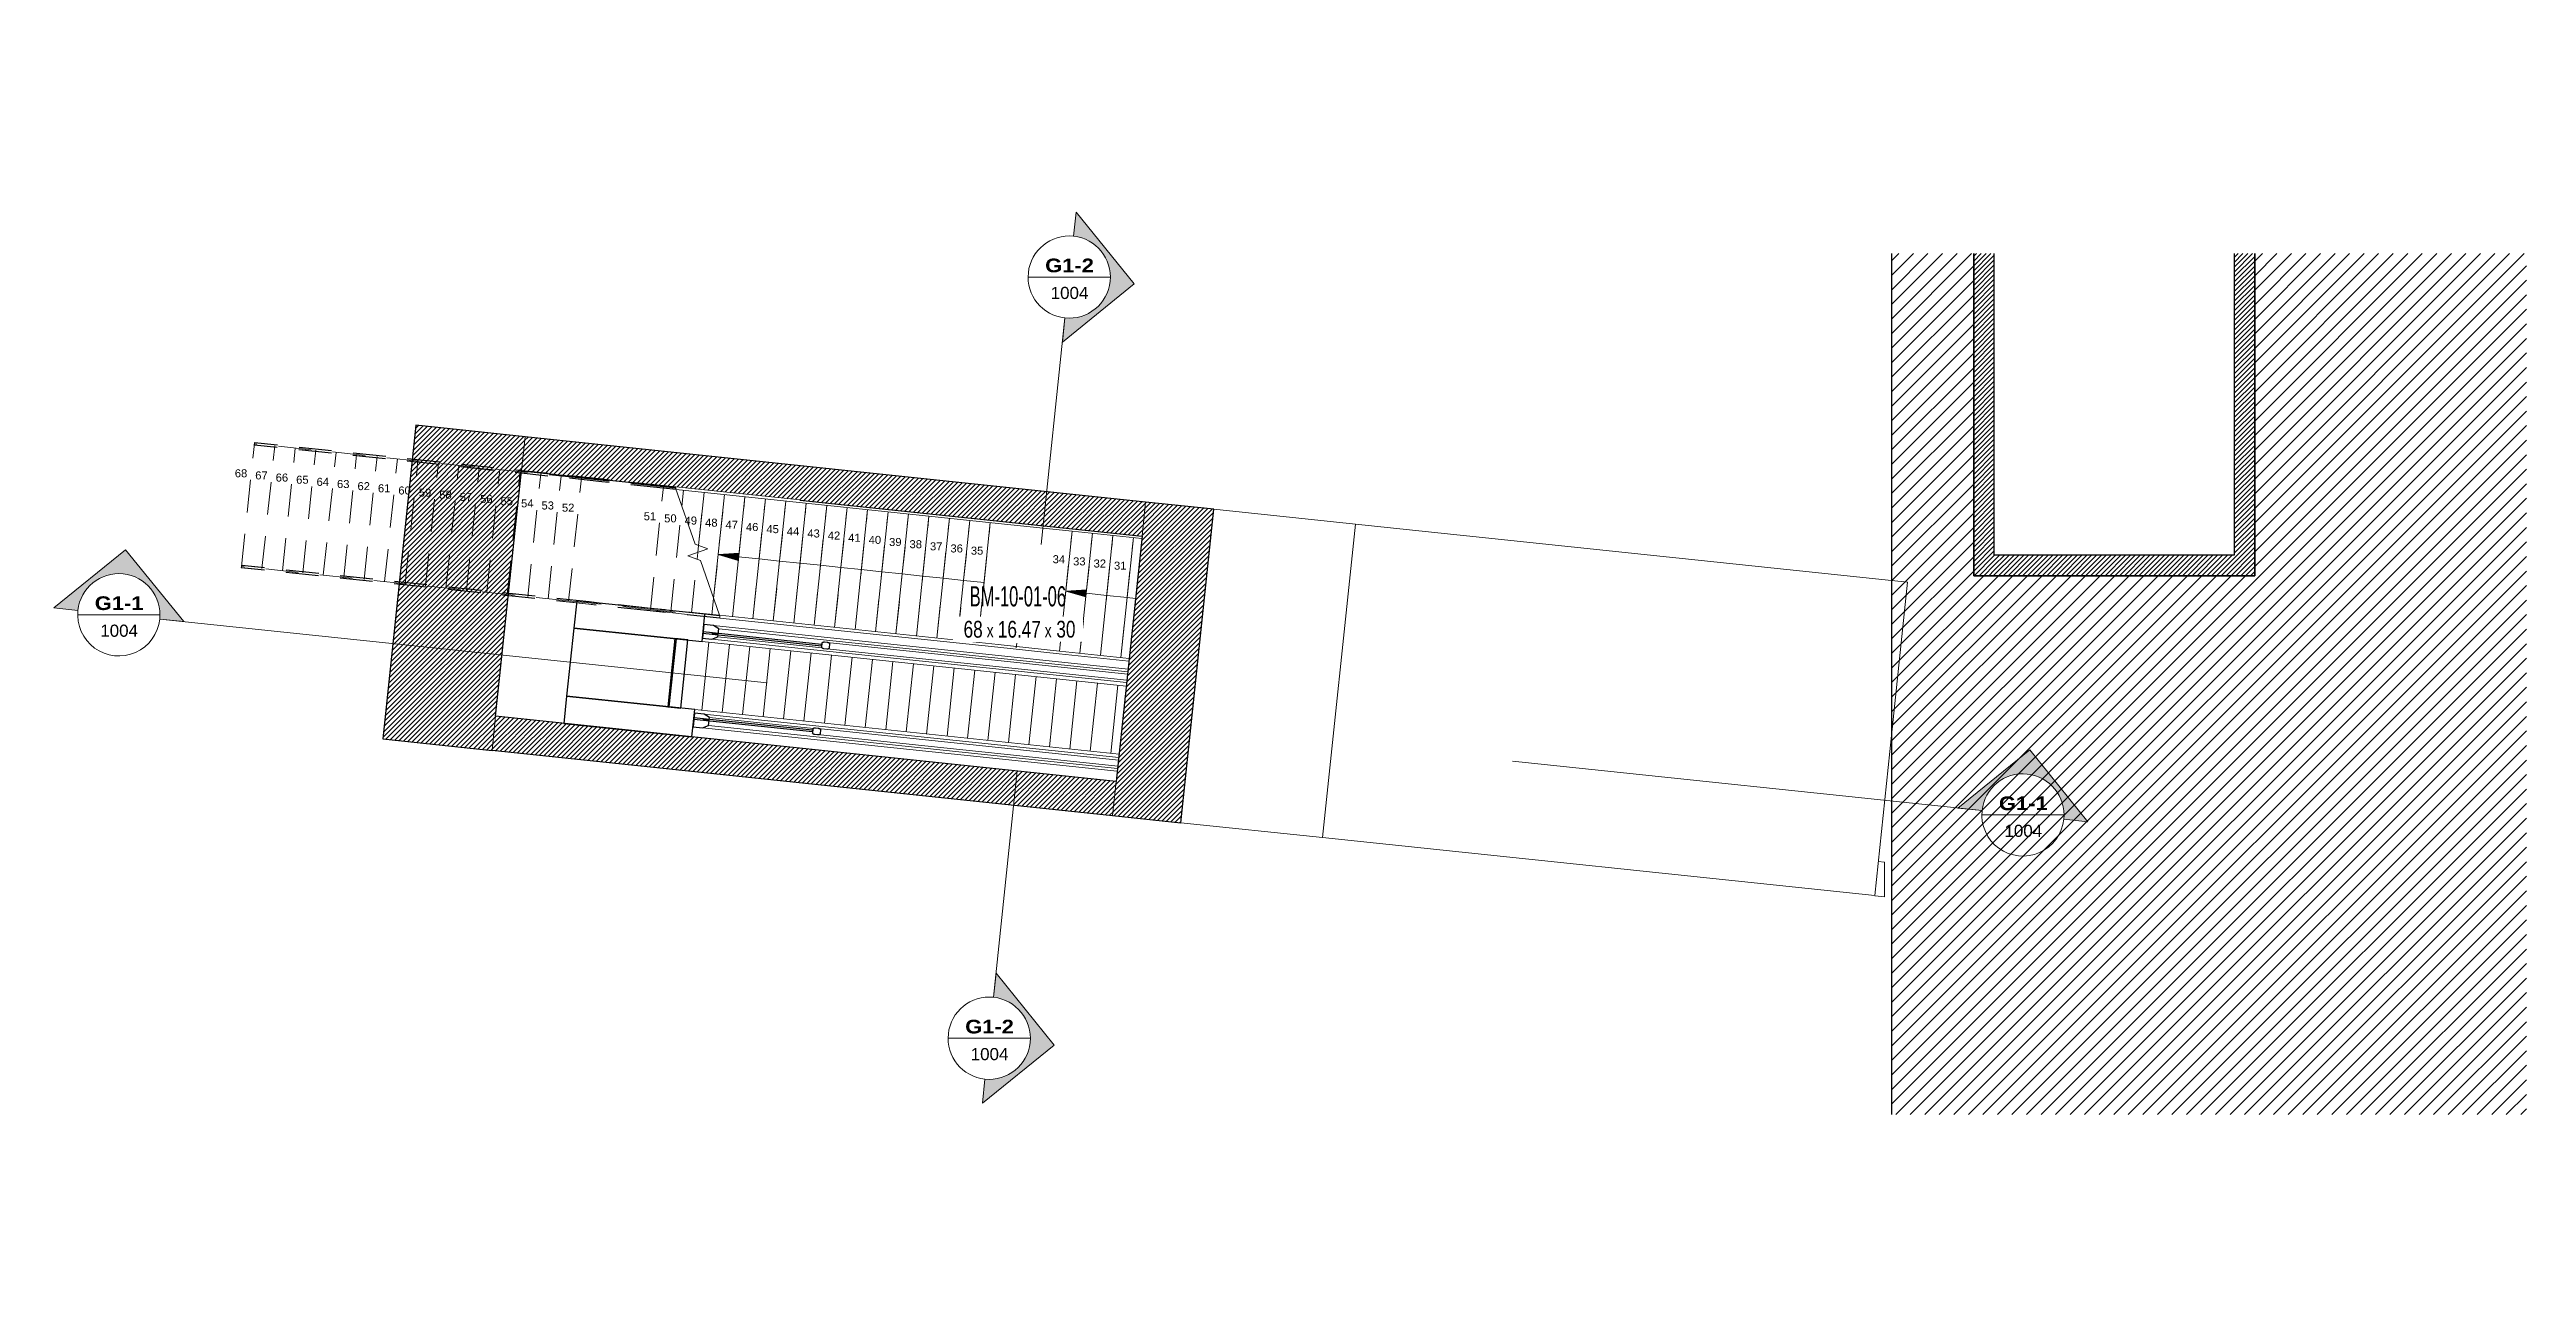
# Model space of a CAD drawing. Header units: centimetres. Extents: x -9500 to 10637, y -7231 to 13725.
# Drawn here: x -9500 to -5885, y -6526 to -4743 of the extents above.
import ezdxf

# ---------------------------------------------------------------- set-up
doc = ezdxf.new("R2010")
doc.units = ezdxf.units.CM
doc.header["$LTSCALE"] = 200
doc.linetypes.add('Overhead', pattern=[0.396875, 0.238125, -0.15875])
for name, color, linetype, lineweight in [('A-DETL-GENF', 92, 'Continuous', 9), ('A-DETL-MEDM', 33, 'Continuous', 25), ('A-FLOR', 192, 'Continuous', 9), ('A-FLOR-HRAL', 11, 'Continuous', 9), ('A-FLOR-HRAL-MBND', 5, 'Overhead', 9), ('A-GENM', 13, 'Continuous', 9), ('A-WALL', 113, 'Continuous', 9), ('A-WALL-PATT', 111, 'Continuous', 25), ('G-ANNO-SYMB', 111, 'Continuous', 9), ('S-STRS', 31, 'Continuous', 9), ('S-STRS-ANNO', 31, 'Continuous', 9), ('S-STRS-IDEN', 31, 'Continuous', 9), ('S-STRS-MBND', 31, 'Overhead', 9)]:
    doc.layers.add(name, color=color, linetype=linetype, lineweight=lineweight)
doc.styles.add('Arial', font='arial.ttf', dxfattribs={"height": 11.710189})
doc.styles.add('Arial Black', font='', dxfattribs={"height": 20})
doc.styles.add('Arial_1', font='arial.ttf', dxfattribs={"height": 17.703593})
doc.styles.add('Swis721 LtCn BT', font='swisscl.ttf', dxfattribs={"height": 0.195994})
doc.styles.add('Swis721 LtCn BT_1', font='swisscl.ttf', dxfattribs={"height": 0.244992})
doc.styles.add('Swis721 LtCn BT_2', font='swisscl.ttf', dxfattribs={"height": 24.49923})
doc.styles.add('Swis721 LtCn BT_3', font='swisscl.ttf', dxfattribs={"width": 0.8, "height": 29.399076})
doc.styles.get('Arial Black').set_extended_font_data('Arial Black')
pattern_1 = [(45, (0, 0), (-3.535534, 3.535534), [])]

# ---------------------------------------------------------------- blocks, each defined once
blk = doc.blocks.new('A-YURUYEN MERDIVEN - 1120-1870033-G1 GİRİŞ PLANI')
at = {"layer": 'A-GENM', "lineweight": 25}
for p, q in [((-57.2, 90), (-245.3, 90)), ((-245.3, 90), (-245.3, 50)), ((-57.2, 50), (-57.2, 90)), ((-43.2, 75), (-57.2, 75)), ((-57.2, 75), (-57.2, 55)), ((-34.8, 70.8), (-43.2, 75)), ((-245.3, 50), (-57.2, 50)), ((-94.7, 50), (-245.3, 50)), ((-245.3, 50), (-245.3, -50)), ((-77.9, 50), (-96.9, 50)), ((-96.9, 50), (-96.9, -50)), ((-94.7, -50), (-94.7, 50)), ((-77.9, -50), (-77.9, 50)), ((116.8, 64), (-57.2, 64)), ((-57.2, 64), (-57.2, 62)), ((-57.2, 62), (116.8, 62)), ((-57.2, 55), (-43.2, 55)), ((-43.2, 62.2), (-43.2, 63.8)), ((-43.2, 63.8), (-34.8, 63.8)), ((-34.8, 62.2), (-43.2, 62.2)), ((-43.2, 55), (-34.8, 59.2)), ((-34.8, 63.8), (-34.8, 70.8)), ((-34.8, 59.2), (-34.8, 62.2)), ((116.8, 65.5), (116.8, 60.5)), ((116.8, 62), (116.8, 64)), ((124.8, 67.5), (120.8, 67.5)), ((120.8, 58.5), (124.8, 58.5)), ((128.8, 60.5), (128.8, 65.5)), ((-57.2, -50), (-245.3, -50)), ((-245.3, -50), (-245.3, -90)), ((-245.3, -50), (-94.7, -50)), ((-96.9, -50), (-77.9, -50)), ((-57.2, -90), (-57.2, -50)), ((-43.2, -55), (-57.2, -55)), ((-57.2, -55), (-57.2, -75)), ((116.8, -62), (-57.2, -62)), ((-57.2, -62), (-57.2, -64)), ((-57.2, -64), (116.8, -64)), ((-34.8, -59.2), (-43.2, -55)), ((-43.2, -63.8), (-43.2, -62.2)), ((-43.2, -62.2), (-34.8, -62.2)), ((-34.8, -63.8), (-43.2, -63.8)), ((-43.2, -75), (-34.8, -70.8)), ((-34.8, -62.2), (-34.8, -59.2)), ((-34.8, -70.8), (-34.8, -63.8)), ((116.8, -60.5), (116.8, -65.5)), ((116.8, -64), (116.8, -62)), ((124.8, -58.5), (120.8, -58.5)), ((120.8, -67.5), (124.8, -67.5)), ((128.8, -65.5), (128.8, -60.5)), ((-245.3, -90), (-57.2, -90)), ((-57.2, -75), (-43.2, -75))]:
    blk.add_line(p, q, dxfattribs=at)
at = {"layer": 'A-GENM'}
for p, q in [((-57.2, 90), (-35.8, 90)), ((-43.2, 75), (565.2, 75)), ((565.2, 50), (-57.2, 50)), ((-47.1, -50), (-47.1, 50)), ((565.2, 55), (-43.2, 55)), ((565.2, 70.8), (-34.8, 70.8)), ((117.7, 59.2), (-34.8, 59.2)), ((-17.1, -50), (-17.1, 50)), ((12.9, -50), (12.9, 50)), ((42.9, -50), (42.9, 50)), ((72.9, -50), (72.9, 50)), ((102.9, -50), (102.9, 50)), ((565.2, 67.5), (124.8, 67.5)), ((124.8, 58.5), (565.2, 58.5)), ((132.9, -50), (132.9, 50)), ((162.9, -50), (162.9, 50)), ((192.9, -50), (192.9, 50)), ((222.9, -50), (222.9, 50)), ((252.9, -50), (252.9, 50)), ((282.9, -50), (282.9, 50)), ((312.9, -50), (312.9, 50)), ((312.9, -50), (312.9, 50)), ((342.9, -50), (342.9, 50)), ((342.9, -50), (342.9, 50)), ((372.9, -50), (372.9, 50)), ((372.9, -50), (372.9, 50)), ((402.9, -50), (402.9, 50)), ((402.9, -50), (402.9, 50)), ((432.9, -50), (432.9, 50)), ((432.9, -50), (432.9, 50)), ((462.9, -50), (462.9, 50)), ((462.9, -50), (462.9, 50)), ((492.9, -50), (492.9, 50)), ((522.9, -50), (522.9, 50)), ((552.9, -50), (552.9, 50)), ((-57.2, -50), (565.2, -50)), ((-43.2, -55), (565.2, -55)), ((117.7, -59.2), (-34.8, -59.2)), ((565.2, -70.8), (-34.8, -70.8)), ((565.2, -58.5), (124.8, -58.5)), ((124.8, -67.5), (565.2, -67.5)), ((565.2, -75), (-43.2, -75))]:
    blk.add_line(p, q, dxfattribs=at)
at = {"layer": 'A-GENM', "lineweight": 25, "flags": 128}
for points in [[(120.8, 67.5), (120, 67.5), (119.2, 67.3), (118.5, 67.2), (117.9, 66.9), (117.4, 66.6), (117.1, 66.3), (116.8, 65.9), (116.8, 65.5)], [(116.8, 60.5), (116.8, 60.1), (117.1, 59.7), (117.4, 59.4), (117.9, 59.1), (118.5, 58.8), (119.2, 58.7), (120, 58.5), (120.8, 58.5)], [(128.8, 65.5), (128.7, 65.9), (128.5, 66.3), (128.1, 66.6), (127.6, 66.9), (127, 67.2), (126.3, 67.3), (125.5, 67.5), (124.8, 67.5)], [(124.8, 58.5), (125.5, 58.5), (126.3, 58.7), (127, 58.8), (127.6, 59.1), (128.1, 59.4), (128.5, 59.7), (128.7, 60.1), (128.8, 60.5)], [(120.8, -58.5), (120, -58.5), (119.2, -58.7), (118.5, -58.8), (117.9, -59.1), (117.4, -59.4), (117.1, -59.7), (116.8, -60.1), (116.8, -60.5)], [(116.8, -65.5), (116.8, -65.9), (117.1, -66.3), (117.4, -66.6), (117.9, -66.9), (118.5, -67.2), (119.2, -67.3), (120, -67.5), (120.8, -67.5)], [(128.8, -60.5), (128.7, -60.1), (128.5, -59.7), (128.1, -59.4), (127.6, -59.1), (127, -58.8), (126.3, -58.7), (125.5, -58.5), (124.8, -58.5)], [(124.8, -67.5), (125.5, -67.5), (126.3, -67.3), (127, -67.2), (127.6, -66.9), (128.1, -66.6), (128.5, -66.3), (128.7, -65.9), (128.8, -65.5)]]:
    blk.add_lwpolyline(points, dxfattribs=at)
blk = doc.blocks.new('Railing - Railing-1685289-G1 GİRİŞ PLANI')
at = {"layer": 'A-FLOR-HRAL'}
for p, q in [((-8169.2, 5996.6), (-8170.9, 5995.2)), ((-8169.2, 5996.6), (-8170.9, 5995.2)), ((-8169.2, 5996.6), (-8170.9, 5995.2)), ((-8169.2, 5996.6), (-8170.9, 5995.2)), ((-8169.2, 5996.6), (-8170.9, 5995.2)), ((-8038.6, 5522.3), (-8170.9, 5995.2)), ((-8169.2, 5996.6), (-8170.5, 5995.5)), ((-8169.2, 5996.6), (-8170.5, 5995.5)), ((-8169.2, 5996.6), (-8170.5, 5995.5)), ((-8169.2, 5996.6), (-8170.5, 5995.5)), ((-8169.2, 5996.6), (-8170.5, 5995.5)), ((-8169.2, 5996.6), (-8170.5, 5995.5)), ((-8169.2, 5996.6), (-8170.5, 5995.5)), ((-8169.2, 5996.6), (-8170.5, 5995.5)), ((-8169.2, 5996.6), (-8170.5, 5995.5)), ((-8169.2, 5996.6), (-8170.5, 5995.5)), ((-8167.3, 5997.2), (-8169.2, 5996.6)), ((-8167.3, 5997.2), (-8169.2, 5996.6)), ((-8167.3, 5997.2), (-8169.2, 5996.6)), ((-8167.3, 5997.2), (-8169.2, 5996.6)), ((-8167.3, 5997.2), (-8169.2, 5996.6)), ((-8167.8, 5997), (-8169.2, 5996.6)), ((-8167.8, 5997), (-8169.2, 5996.6)), ((-8167.8, 5997), (-8169.2, 5996.6)), ((-8167.8, 5997), (-8169.2, 5996.6)), ((-8167.8, 5997), (-8169.2, 5996.6)), ((-8167.8, 5997), (-8169.2, 5996.6)), ((-8167.8, 5997), (-8169.2, 5996.6)), ((-8167.8, 5997), (-8169.2, 5996.6)), ((-8167.8, 5997), (-8169.2, 5996.6)), ((-8167.8, 5997), (-8169.2, 5996.6)), ((-8167.8, 5996.9), (-8167.8, 5997)), ((-8118.2, 5821.6), (-8167.3, 5997.2)), ((-8014.3, 5435.7), (-8038.6, 5522.3)), ((-7986.8, 5337.2), (-8014.3, 5435.7))]:
    blk.add_line(p, q, dxfattribs=at)
at = {"layer": 'A-FLOR-HRAL-MBND'}
for p, q in [((-8337.7, 6591.3), (-8333.9, 6592.3)), ((-8200.3, 6100.1), (-8337.7, 6591.3)), ((-8337.3, 6591.4), (-8334.4, 6592.2)), ((-8337.3, 6591.4), (-8334.4, 6592.2)), ((-8337.3, 6591.4), (-8334.4, 6592.2)), ((-8337.3, 6591.4), (-8334.4, 6592.2)), ((-8199.8, 6100.3), (-8337.3, 6591.4)), ((-8199.8, 6100.3), (-8337.3, 6591.4)), ((-8199.8, 6100.3), (-8337.3, 6591.4)), ((-8199.8, 6100.3), (-8337.3, 6591.4)), ((-8196.9, 6101.1), (-8334.4, 6592.2)), ((-8196.9, 6101.1), (-8334.4, 6592.2)), ((-8196.9, 6101.1), (-8334.4, 6592.2)), ((-8196.9, 6101.1), (-8334.4, 6592.2)), ((-8196.4, 6101.2), (-8333.9, 6592.3)), ((-8176, 6013.5), (-8200.3, 6100.1)), ((-8175.5, 6013.6), (-8199.8, 6100.3)), ((-8175.5, 6013.6), (-8199.8, 6100.3)), ((-8175.5, 6013.6), (-8199.8, 6100.3)), ((-8175.5, 6013.6), (-8199.8, 6100.3)), ((-8172.7, 6014.4), (-8196.9, 6101.1)), ((-8172.7, 6014.4), (-8196.9, 6101.1)), ((-8172.7, 6014.4), (-8196.9, 6101.1)), ((-8172.7, 6014.4), (-8196.9, 6101.1)), ((-8172.2, 6014.5), (-8196.4, 6101.2)), ((-8170.9, 5995.2), (-8176, 6013.5)), ((-8170.5, 5995.5), (-8175.5, 6013.6)), ((-8170.5, 5995.5), (-8175.5, 6013.6)), ((-8170.5, 5995.5), (-8175.5, 6013.6)), ((-8170.5, 5995.5), (-8175.5, 6013.6)), ((-8167.8, 5997), (-8172.7, 6014.4)), ((-8167.8, 5997), (-8172.7, 6014.4)), ((-8167.8, 5997), (-8172.7, 6014.4)), ((-8167.8, 5997), (-8172.7, 6014.4)), ((-8167.3, 5997.2), (-8172.2, 6014.5))]:
    blk.add_line(p, q, dxfattribs=at)
blk = doc.blocks.new('Railing - Railing-1685293-G1 GİRİŞ PLANI')
at = {"layer": 'A-FLOR-HRAL'}
for p, q in [((-8319.9, 5867.3), (-8321.8, 5866.8)), ((-8319.9, 5867.3), (-8321.8, 5866.8)), ((-8319.9, 5867.3), (-8321.8, 5866.8)), ((-8319.9, 5867.3), (-8321.8, 5866.8)), ((-8319.9, 5867.3), (-8321.8, 5866.8)), ((-8211.8, 5473.8), (-8321.8, 5866.8)), ((-8318.2, 5868.8), (-8319.9, 5867.3)), ((-8318.2, 5868.8), (-8319.9, 5867.3)), ((-8318.2, 5868.8), (-8319.9, 5867.3)), ((-8318.2, 5868.8), (-8319.9, 5867.3)), ((-8318.2, 5868.8), (-8319.9, 5867.3)), ((-8208, 5474.9), (-8318.2, 5868.8)), ((-8187.6, 5387.2), (-8211.8, 5473.8)), ((-8183.7, 5388.3), (-8208, 5474.9)), ((-8160, 5288.7), (-8187.6, 5387.2)), ((-8156.2, 5289.8), (-8183.7, 5388.3))]:
    blk.add_line(p, q, dxfattribs=at)
at = {"layer": 'A-FLOR-HRAL-MBND'}
for p, q in [((-8511, 6542.8), (-8507.1, 6543.8)), ((-8373.5, 6051.6), (-8511, 6542.8)), ((-8510.5, 6542.9), (-8507.6, 6543.7)), ((-8510.5, 6542.9), (-8507.6, 6543.7)), ((-8510.5, 6542.9), (-8507.6, 6543.7)), ((-8510.5, 6542.9), (-8507.6, 6543.7)), ((-8373.1, 6051.8), (-8510.5, 6542.9)), ((-8373.1, 6051.8), (-8510.5, 6542.9)), ((-8373.1, 6051.8), (-8510.5, 6542.9)), ((-8373.1, 6051.8), (-8510.5, 6542.9)), ((-8370.2, 6052.6), (-8507.6, 6543.7)), ((-8370.2, 6052.6), (-8507.6, 6543.7)), ((-8370.2, 6052.6), (-8507.6, 6543.7)), ((-8370.2, 6052.6), (-8507.6, 6543.7)), ((-8369.7, 6052.7), (-8507.1, 6543.8)), ((-8349.3, 5965), (-8373.5, 6051.6)), ((-8348.8, 5965.1), (-8373.1, 6051.8)), ((-8348.8, 5965.1), (-8373.1, 6051.8)), ((-8348.8, 5965.1), (-8373.1, 6051.8)), ((-8348.8, 5965.1), (-8373.1, 6051.8)), ((-8345.9, 5965.9), (-8370.2, 6052.6)), ((-8345.9, 5965.9), (-8370.2, 6052.6)), ((-8345.9, 5965.9), (-8370.2, 6052.6)), ((-8345.9, 5965.9), (-8370.2, 6052.6)), ((-8345.4, 5966.1), (-8369.7, 6052.7)), ((-8321.8, 5866.8), (-8349.3, 5965)), ((-8334.1, 5912.5), (-8348.8, 5965.1)), ((-8321.4, 5867), (-8348.8, 5965.1)), ((-8321.4, 5867), (-8348.8, 5965.1)), ((-8321.4, 5867), (-8348.8, 5965.1)), ((-8318.7, 5868.5), (-8345.9, 5965.9)), ((-8318.7, 5868.5), (-8345.9, 5965.9)), ((-8318.7, 5868.5), (-8345.9, 5965.9)), ((-8318.7, 5868.5), (-8345.9, 5965.9)), ((-8318.2, 5868.8), (-8345.4, 5966.1))]:
    blk.add_line(p, q, dxfattribs=at)
blk = doc.blocks.new('Generic Models 1 - Generic Models 11-1853669-G1 GİRİŞ PLANI')
at = {"layer": 'A-GENM'}
h = blk.add_hatch(dxfattribs=at)
h.set_pattern_fill('FP_2', color=256, style=0, pattern_type=2)
h.set_pattern_definition([(336.636, (0, 0), (1.9828559, 4.59002), [])])
h.paths.add_polyline_path([(-8351.3, 5131.4), (-7908.3, 5255.3), (-7935.3, 5351.6), (-8378.3, 5227.7)], flags=0)
h.paths.add_polyline_path([(-8623.7, 6104.5), (-8180.7, 6228.5), (-8223.8, 6382.6), (-8666.8, 6258.6)], flags=0)
at = {"layer": 'A-GENM', "lineweight": 25}
for p, q in [((-8223.8, 6382.6), (-8666.8, 6258.6)), ((-8180.7, 6228.5), (-8223.8, 6382.6)), ((-8666.8, 6258.6), (-8623.7, 6104.5)), ((-8575.5, 6118), (-8228.8, 6215)), ((-7908.3, 5255.3), (-7935.3, 5351.6)), ((-7983.4, 5338.2), (-8330.1, 5241.1)), ((-8351.3, 5131.4), (-7908.3, 5255.3)), ((-8378.3, 5227.7), (-8351.3, 5131.4))]:
    blk.add_line(p, q, dxfattribs=at)
at = {"layer": 'A-GENM'}
for p, q in [((-8228.8, 6215), (-8180.7, 6228.5)), ((-8623.7, 6104.5), (-8575.5, 6118)), ((-7935.3, 5351.6), (-7983.4, 5338.2)), ((-8330.1, 5241.1), (-8378.3, 5227.7)), ((-7908.3, 5255.3), (-7852.3, 5055.2)), ((-8295.3, 4931.2), (-8351.3, 5131.4)), ((-8295.3, 4931.2), (-7852.3, 5055.2)), ((-7852.3, 5055.2), (-7640.3, 4297.7)), ((-8076.9, 4151), (-8295.3, 4931.2)), ((-7850.7, 4214.3), (-7633.9, 4275)), ((-7640.3, 4297.7), (-7633.9, 4275)), ((-8076.9, 4151), (-7850.7, 4214.3))]:
    blk.add_line(p, q, dxfattribs=at)
blk = doc.blocks.new('Section - IE-KESIT BASI-1119019-G1 GİRİŞ PLANI')
at = {"layer": 'G-ANNO-SYMB'}
h = blk.add_hatch(color=256, dxfattribs=at)
edge = h.paths.add_edge_path(flags=0)
edge.add_line((-1.554, 0), (-0.6, 0.954))
edge.add_line((-0.6, 0.954), (0.354, 0))
edge.add_line((0.354, 0), (0, 0))
edge.add_arc((-0.6, 0), 0.6, 0, 180)
edge.add_line((-1.2, 0), (-1.554, 0))
for p, q in [((-0.6, 0.954), (-1.554, 0)), ((0.354, 0), (-0.6, 0.954)), ((-1.554, 0), (-1.2, 0)), ((0, 0), (0.354, 0))]:
    blk.add_line(p, q, dxfattribs=at)
for start, end in [(360, 180), (0, 180), (180, 0)]:
    blk.add_arc((-0.6, 0), 0.6, start, end, dxfattribs=at)
blk = doc.blocks.new('NRCN_stair Tag_3mm_ - Stair Tag-1717967-G1 GİRİŞ PLANI')
at = {"layer": 'S-STRS-IDEN', "char_height": 0.19599, "width": 0.1128, "attachment_point": 2, "line_spacing_factor": 0.971848, "style": 'Swis721 LtCn BT', "bg_fill": 3, "box_fill_scale": 1.25, "bg_fill_color": 0, "bg_fill_transparency": 0}
for insert in [(-0.432, -0.177), (0.414, -0.177)]:
    blk.add_mtext('\\fSwis721 LtCn BT|b0|i0|c162|p34|;x', dxfattribs=dict(at, insert=insert))
at = {"layer": 'S-STRS-IDEN', "insert": (0.673, -0.132), "char_height": 0.245, "width": 0.372, "attachment_point": 2, "line_spacing_factor": 0.971848, "style": 'Swis721 LtCn BT_1', "bg_fill": 3, "box_fill_scale": 1.25, "bg_fill_color": 0, "bg_fill_transparency": 0}
blk.add_mtext('30', dxfattribs=at)

msp = doc.modelspace()

# ---------------------------------------------------------------- hatches: boundary and pattern name
at = {"layer": 'A-DETL-GENF'}
h = msp.add_hatch(dxfattribs=at)
h.set_pattern_fill('FP_3', style=0, pattern_type=2)
h.set_pattern_definition([(45, (0, 0), (-10.606602, 10.606602), [])])
h.paths.add_polyline_path([(-6771.3, -6296.8), (-5885.5, -6296.8), (-5885.5, -5040.5), (-6282, -5040.5), (-6282, -5510.5), (-6692, -5510.5), (-6692, -5040.5), (-6812, -5040.5), (-6812, -6296.8)], flags=0)
at = {"layer": 'A-WALL-PATT', "lineweight": 9}
h = msp.add_hatch(dxfattribs=at)
h.set_pattern_fill('FP_1', color=256, style=0, pattern_type=2)
h.set_pattern_definition(pattern_1)
h.paths.add_polyline_path([(-6692, -5510.5), (-6662, -5510.5), (-6662, -5040.5), (-6692, -5040.5), (-6692, -5100.5)], flags=0)
h = msp.add_hatch(dxfattribs=at)
h.set_pattern_fill('FP_1', color=256, style=0, pattern_type=2)
h.set_pattern_definition(pattern_1)
h.paths.add_polyline_path([(-6312, -5480.5), (-6282, -5480.5), (-6282, -5040.5), (-6312, -5040.5), (-6312, -5100.5)], flags=0)
h = msp.add_hatch(dxfattribs=at)
h.set_pattern_fill('FP_1', color=256, style=0, pattern_type=2)
h.set_pattern_definition(pattern_1)
h.paths.add_polyline_path([(-7905.6, -5452.7), (-7900.4, -5403), (-8805.9, -5307.8), (-8811.2, -5357.6), (-8585.9, -5381.2), (-8586, -5380.7), (-8404.7, -5399.7), (-8404.8, -5400.3), (-8049.8, -5437.6)], flags=0)
h = msp.add_hatch(dxfattribs=at)
h.set_pattern_fill('FP_1', color=256, style=0, pattern_type=2)
h.set_pattern_definition(pattern_1)
h.paths.add_polyline_path([(-6282, -5510.5), (-6282, -5480.5), (-6662, -5480.5), (-6662, -5510.5)], flags=0)
h = msp.add_hatch(dxfattribs=at)
h.set_pattern_fill('FP_1', color=256, style=0, pattern_type=2)
h.set_pattern_definition(pattern_1)
h.paths.add_polyline_path([(-7948.5, -5860.5), (-7943.2, -5810.8), (-8848.8, -5715.6), (-8854, -5765.3), (-8049.8, -5849.9)], flags=0)
at = {"layer": 'S-STRS-ANNO'}
for points in [[(-8494.8, -5488.1), (-8493.6, -5477.5), (-8524, -5479.7)], [(-7987.5, -5541.4), (-7986.4, -5530.9), (-8016.8, -5533)]]:
    msp.add_hatch(color=256, dxfattribs=at).paths.add_polyline_path(points, flags=0)

# ---------------------------------------------------------------- linework, layer by layer
at = {"layer": 'A-DETL-MEDM'}
for p, q in [((-6812, -5040.5), (-6812, -6296.8)), ((-6692, -5510.5), (-6692, -5040.5)), ((-6282, -5040.5), (-6282, -5510.5)), ((-6282, -5510.5), (-6692, -5510.5))]:
    msp.add_line(p, q, dxfattribs=at)
at = {"layer": 'A-FLOR'}
msp.add_line((-6812, -5040.5), (-6812, -6296.8), dxfattribs=at)
at = {"layer": 'A-WALL', "lineweight": 25}
for p, q in [((-6692, -5040.5), (-6692, -5510.5)), ((-6662, -5480.5), (-6662, -5040.5)), ((-6312, -5040.5), (-6312, -5480.5)), ((-6282, -5510.5), (-6282, -5040.5)), ((-7900.4, -5403), (-8805.9, -5307.8)), ((-8811.2, -5357.6), (-8586, -5381.2)), ((-8404.8, -5400.3), (-7905.6, -5452.7)), ((-6312, -5480.5), (-6662, -5480.5)), ((-6692, -5510.5), (-6282, -5510.5)), ((-7943.2, -5810.8), (-8848.8, -5715.6)), ((-8854, -5765.3), (-7948.5, -5860.5))]:
    msp.add_line(p, q, dxfattribs=at)
at = {"layer": 'A-WALL'}
for p, q in [((-8805.9, -5307.8), (-8811.2, -5357.6)), ((-7905.6, -5452.7), (-7900.4, -5403)), ((-8848.8, -5715.6), (-8854, -5765.3)), ((-7948.5, -5860.5), (-7943.2, -5810.8)), ((-6831.3, -5927.6), (-6822, -5928.6)), ((-6822, -5978.9), (-6822, -5928.6)), ((-6822, -5978.9), (-6836.5, -5977.4))]:
    msp.add_line(p, q, dxfattribs=at)
at = {"layer": 'G-ANNO-SYMB'}
for p, q in [((-8071.8, -5074.7), (-7951.8, -5074.7)), ((-8018.1, -5134.4), (-8052.8, -5464.8)), ((-9458.6, -5567.6), (-9338.6, -5567.6)), ((-9339, -5573.8), (-8452.6, -5667)), ((-7364.9, -5781.3), (-6679.9, -5853.3)), ((-8087.6, -5795.3), (-8122.3, -6125.7)), ((-6680.2, -5859.6), (-6560.2, -5859.6)), ((-8188.6, -6185.4), (-8068.6, -6185.4))]:
    msp.add_line(p, q, dxfattribs=at)
at = {"layer": 'S-STRS'}
for p, q in [((-8585.9, -5382.7), (-8586.2, -5382.6)), ((-8577, -5409.4), (-8574.5, -5385.9)), ((-8552.8, -5466.5), (-8544.7, -5389.1)), ((-8530.8, -5543.6), (-8514.8, -5392.2)), ((-8503.4, -5570.3), (-8485, -5395.3)), ((-8473.6, -5573.4), (-8455.2, -5398.5)), ((-8443.7, -5576.6), (-8425.3, -5401.6)), ((-8413.9, -5579.7), (-8395.5, -5404.7)), ((-8384.1, -5582.8), (-8365.7, -5407.9)), ((-8354.2, -5586), (-8335.8, -5411)), ((-8324.4, -5589.1), (-8306, -5414.1)), ((-8294.5, -5592.2), (-8276.2, -5417.3)), ((-8264.7, -5595.4), (-8246.3, -5420.4)), ((-8234.9, -5598.5), (-8216.5, -5423.5)), ((-8205, -5601.6), (-8186.6, -5426.7)), ((-8175.2, -5604.8), (-8156.8, -5429.8)), ((-8145.4, -5607.9), (-8127, -5433)), ((-8026, -5620.5), (-8007.6, -5445.5)), ((-7996.2, -5623.6), (-7977.8, -5448.6)), ((-7966.4, -5626.7), (-7948, -5451.8)), ((-7936.5, -5629.9), (-7918.1, -5454.9)), ((-8554.9, -5486.5), (-8553.9, -5476.5))]:
    msp.add_line(p, q, dxfattribs=at)
at = {"layer": 'S-STRS', "linetype": 'Overhead'}
for p, q in [((-8577, -5409.4), (-8574.5, -5385.9)), ((-8552.8, -5466.5), (-8544.7, -5389.1)), ((-8530.8, -5543.6), (-8514.8, -5392.2)), ((-8503.4, -5570.3), (-8485, -5395.3)), ((-8473.6, -5573.4), (-8455.2, -5398.5)), ((-8443.7, -5576.6), (-8425.3, -5401.6)), ((-8413.9, -5579.7), (-8395.5, -5404.7)), ((-8384.1, -5582.8), (-8365.7, -5407.9)), ((-8354.2, -5586), (-8335.8, -5411)), ((-8324.4, -5589.1), (-8306, -5414.1)), ((-8294.5, -5592.2), (-8276.2, -5417.3)), ((-8264.7, -5595.4), (-8246.3, -5420.4)), ((-8234.9, -5598.5), (-8216.5, -5423.5)), ((-8205, -5601.6), (-8186.6, -5426.7)), ((-8175.2, -5604.8), (-8156.8, -5429.8)), ((-8145.4, -5607.9), (-8127, -5433)), ((-8026, -5620.5), (-8007.6, -5445.5)), ((-7996.2, -5623.6), (-7977.8, -5448.6)), ((-7966.4, -5626.7), (-7948, -5451.8)), ((-7936.5, -5629.9), (-7918.1, -5454.9)), ((-8554.9, -5486.5), (-8553.9, -5476.5))]:
    msp.add_line(p, q, dxfattribs=at)
at = {"layer": 'S-STRS-ANNO'}
for p, q in [((-8493.6, -5477.5), (-8524, -5479.7)), ((-8494.2, -5482.8), (-8524, -5479.7)), ((-8524, -5479.7), (-8494.8, -5488.1)), ((-8494.8, -5488.1), (-8493.6, -5477.5)), ((-8464.4, -5485.9), (-8494.2, -5482.8)), ((-8434.5, -5489.1), (-8464.4, -5485.9)), ((-8404.7, -5492.2), (-8434.5, -5489.1)), ((-8374.9, -5495.3), (-8404.7, -5492.2)), ((-8345, -5498.5), (-8374.9, -5495.3)), ((-8315.2, -5501.6), (-8345, -5498.5)), ((-8285.3, -5504.8), (-8315.2, -5501.6)), ((-8255.5, -5507.9), (-8285.3, -5504.8)), ((-8225.7, -5511), (-8255.5, -5507.9)), ((-8195.8, -5514.2), (-8225.7, -5511)), ((-8166, -5517.3), (-8195.8, -5514.2)), ((-8136.2, -5520.4), (-8166, -5517.3)), ((-7986.4, -5530.9), (-8016.8, -5533)), ((-7987, -5536.1), (-8016.8, -5533)), ((-8016.8, -5533), (-7987.5, -5541.4)), ((-7987.5, -5541.4), (-7986.4, -5530.9)), ((-7957.2, -5539.2), (-7987, -5536.1)), ((-7927.3, -5542.4), (-7957.2, -5539.2)), ((-7915.2, -5543.7), (-7927.3, -5542.4))]:
    msp.add_line(p, q, dxfattribs=at)
at = {"layer": 'S-STRS-IDEN'}
msp.add_line((-8089.1, -5615.9), (-8088.3, -5608.9), dxfattribs=at)
at = {"layer": 'S-STRS-MBND'}
for p, q in [((-9219.7, -5497), (-9200.8, -5318)), ((-8723.5, -5368.2), (-9200.8, -5318)), ((-9189.8, -5500.2), (-9171, -5321.2)), ((-9189.8, -5500.2), (-9171, -5321.2)), ((-9160, -5503.3), (-9141.2, -5324.3)), ((-9160, -5503.3), (-9141.2, -5324.3)), ((-9130.2, -5506.5), (-9111.3, -5327.4)), ((-9130.2, -5506.5), (-9111.3, -5327.4)), ((-9100.3, -5509.6), (-9081.5, -5330.6)), ((-9100.3, -5509.6), (-9081.5, -5330.6)), ((-9070.5, -5512.7), (-9051.7, -5333.7)), ((-9070.5, -5512.7), (-9051.7, -5333.7)), ((-9040.6, -5515.9), (-9021.8, -5336.8)), ((-9040.6, -5515.9), (-9021.8, -5336.8)), ((-9010.8, -5519), (-8992, -5340)), ((-9010.8, -5519), (-8992, -5340)), ((-8981, -5522.1), (-8962.2, -5343.1)), ((-8981, -5522.1), (-8962.2, -5343.1)), ((-8951.1, -5525.3), (-8932.3, -5346.3)), ((-8951.1, -5525.3), (-8932.3, -5346.3)), ((-8921.3, -5528.4), (-8902.5, -5349.4)), ((-8921.3, -5528.4), (-8902.5, -5349.4)), ((-8891.5, -5531.5), (-8872.7, -5352.5)), ((-8891.5, -5531.5), (-8872.7, -5352.5)), ((-8861.6, -5534.7), (-8842.8, -5355.7)), ((-8861.6, -5534.7), (-8842.8, -5355.7)), ((-8831.8, -5537.8), (-8813, -5358.8)), ((-8831.8, -5537.8), (-8813, -5358.8)), ((-8802, -5541), (-8783.1, -5361.9)), ((-8802, -5541), (-8783.1, -5361.9)), ((-8772.1, -5544.1), (-8753.3, -5365.1)), ((-8772.1, -5544.1), (-8753.3, -5365.1)), ((-8742.3, -5547.2), (-8723.5, -5368.2)), ((-8742.3, -5547.2), (-8723.5, -5368.2)), ((-8604.1, -5380.8), (-8723.5, -5368.2)), ((-8622.9, -5559.8), (-8604.1, -5380.8)), ((-8622.9, -5559.8), (-8604.1, -5380.8)), ((-8586.2, -5382.6), (-8604.1, -5380.8)), ((-8593.1, -5562.9), (-8577, -5409.4)), ((-8593.1, -5562.9), (-8577, -5409.4)), ((-8563.1, -5564.6), (-8554.9, -5486.5)), ((-8563.1, -5564.6), (-8554.9, -5486.5)), ((-8553.9, -5476.5), (-8552.8, -5466.5)), ((-8553.9, -5476.5), (-8552.8, -5466.5)), ((-8742.3, -5547.2), (-9219.7, -5497)), ((-8742.3, -5547.2), (-8622.9, -5559.8)), ((-8586.7, -5563.6), (-8622.9, -5559.8)), ((-8533.3, -5567.8), (-8530.8, -5543.6)), ((-8533.3, -5567.8), (-8530.8, -5543.6))]:
    msp.add_line(p, q, dxfattribs=at)
at = {"layer": 'S-STRS-MBND', "linetype": 'Continuous'}
for p, q in [((-8586.2, -5382.6), (-8557.9, -5464.7)), ((-8539.1, -5471.4), (-8568.6, -5481.6)), ((-8568.6, -5481.6), (-8549.8, -5488.3)), ((-8557.9, -5464.7), (-8539.1, -5471.4)), ((-8549.8, -5488.3), (-8522.3, -5568.3))]:
    msp.add_line(p, q, dxfattribs=at)

# ---------------------------------------------------------------- block references
at = {"layer": 'A-FLOR-HRAL', "rotation": 68.36410604411739}
for name in ['Railing - Railing-1685289-G1 GİRİŞ PLANI', 'Railing - Railing-1685293-G1 GİRİŞ PLANI']:
    msp.add_blockref(name, (0, 0), dxfattribs=at)
at = {"layer": 'A-GENM'}
for name, p, rotation in [('Generic Models 1 - Generic Models 11-1853669-G1 GİRİŞ PLANI', (0, 0), 68.36410604411739), ('A-YURUYEN MERDIVEN - 1120-1870033-G1 GİRİŞ PLANI', (-8496, -5662.2), 354.0000000000002)]:
    msp.add_blockref(name, p, dxfattribs=dict(at, rotation=rotation))
at = {"layer": 'G-ANNO-SYMB', "xscale": 99.99999999999994, "yscale": 99.99999999999994, "zscale": 99.99999999999994}
for p, rotation in [((-8018.1, -5134.4), 263.9999999999994), ((-9339, -5573.8), 353.9999999999996)]:
    msp.add_blockref('Section - IE-KESIT BASI-1119019-G1 GİRİŞ PLANI', p, dxfattribs=dict(at, rotation=rotation))
at = {"layer": 'G-ANNO-SYMB', "extrusion": (0, 0, -1)}
for p, xscale, yscale, zscale, rotation in [((6679.9, -5853.3), 99.99999999999994, 99.99999999999994, 99.99999999999994, 6.000000000000634), ((8122.3, -6125.7), 99.99999999999993, 99.99999999999993, 99.99999999999993, 96.00000000000087)]:
    msp.add_blockref('Section - IE-KESIT BASI-1119019-G1 GİRİŞ PLANI', p, dxfattribs=dict(at, xscale=xscale, yscale=yscale, zscale=zscale, rotation=rotation))

# ---------------------------------------------------------------- texts
at = {"layer": 'G-ANNO-SYMB', "attachment_point": 2}
for s, insert, char_height, width, line_spacing_factor, style in [('G1-2', (-8011.4, -5047.8), 20, 83.52, 1.176471, 'Arial Black'), ('1004', (-8011.4, -5089.1), 17.7, 65.661, 0.938532, 'Arial_1'), ('G1-1', (-9398.2, -5540.6), 20, 83.52, 1.176471, 'Arial Black'), ('1004', (-9398.2, -5581.9), 17.7, 65.661, 0.938532, 'Arial_1'), ('G1-1', (-6619.7, -5832.6), 20, 83.52, 1.176471, 'Arial Black'), ('1004', (-6619.7, -5873.9), 17.7, 65.661, 0.938532, 'Arial_1'), ('G1-2', (-8128.1, -6158.4), 20, 83.52, 1.176471, 'Arial Black'), ('1004', (-8128.1, -6199.7), 17.7, 65.661, 0.938532, 'Arial_1')]:
    msp.add_mtext(s, dxfattribs=dict(at, insert=insert, char_height=char_height, width=width, line_spacing_factor=line_spacing_factor, style=style))
at = {"layer": 'S-STRS-ANNO', "char_height": 11.71, "width": 21.541, "attachment_point": 1, "line_spacing_factor": 0.938532, "style": 'Arial'}
for s, insert in [('68', (-9229.4, -5355.2)), ('67', (-9199.6, -5358.3)), ('66', (-9169.8, -5361.5)), ('65', (-9139.9, -5364.6)), ('64', (-9110.1, -5367.7)), ('63', (-9080.3, -5370.9)), ('62', (-9050.4, -5374)), ('61', (-9020.6, -5377.1)), ('60', (-8990.8, -5380.3)), ('59', (-8960.9, -5383.4)), ('58', (-8931.1, -5386.5)), ('57', (-8901.3, -5389.7)), ('56', (-8871.4, -5392.8)), ('55', (-8841.6, -5396)), ('54', (-8811.7, -5399.1)), ('53', (-8781.9, -5402.2)), ('52', (-8752.1, -5405.4)), ('51', (-8632.7, -5417.9)), ('50', (-8602.9, -5421)), ('49', (-8573.1, -5424.2)), ('48', (-8543.2, -5427.3)), ('47', (-8513.4, -5430.4)), ('46', (-8483.6, -5433.6)), ('45', (-8453.7, -5436.7)), ('44', (-8423.9, -5439.9)), ('43', (-8394, -5443)), ('42', (-8364.2, -5446.1)), ('41', (-8334.4, -5449.3)), ('40', (-8304.5, -5452.4)), ('39', (-8274.7, -5455.5)), ('38', (-8244.9, -5458.7)), ('37', (-8215, -5461.8)), ('36', (-8185.2, -5464.9)), ('35', (-8155.4, -5468.1)), ('34', (-8036, -5480.6)), ('33', (-8006.2, -5483.8)), ('32', (-7976.3, -5486.9)), ('31', (-7946.5, -5490))]:
    msp.add_mtext(s, dxfattribs=dict(at, insert=insert))

# ---------------------------------------------------------------- next in the draw order: block references
at = {"layer": 'S-STRS-IDEN', "xscale": 99.99999999999994, "yscale": 99.99999999999994, "zscale": 99.99999999999994}
msp.add_blockref('NRCN_stair Tag_3mm_ - Stair Tag-1717967-G1 GİRİŞ PLANI', (-8084, -5563.1), dxfattribs=at)

# ---------------------------------------------------------------- next in the draw order: texts
at = {"layer": 'S-STRS-IDEN', "insert": (-8138.1, -5576.4), "char_height": 24.5, "width": 37.2, "attachment_point": 3, "line_spacing_factor": 0.971848, "style": 'Swis721 LtCn BT_2', "bg_fill": 3, "box_fill_scale": 1.25, "bg_fill_color": 0, "bg_fill_transparency": 0}
msp.add_mtext('68', dxfattribs=at)

# ---------------------------------------------------------------- next in the draw order: texts
at = {"layer": 'S-STRS-IDEN', "insert": (-8084.6, -5576.4), "char_height": 24.5, "width": 83.7, "attachment_point": 2, "line_spacing_factor": 0.971848, "style": 'Swis721 LtCn BT_2', "bg_fill": 3, "box_fill_scale": 1.25, "bg_fill_color": 0, "bg_fill_transparency": 0}
msp.add_mtext('16.47', dxfattribs=at)

# ---------------------------------------------------------------- next in the draw order: texts
at = {"layer": 'S-STRS-IDEN', "insert": (-8086.8, -5525.9), "char_height": 29.399, "width": 190.44, "attachment_point": 2, "line_spacing_factor": 0.971848, "style": 'Swis721 LtCn BT_3'}
msp.add_mtext('BM-10-01-06', dxfattribs=at)

doc.saveas('drawing.dxf')
